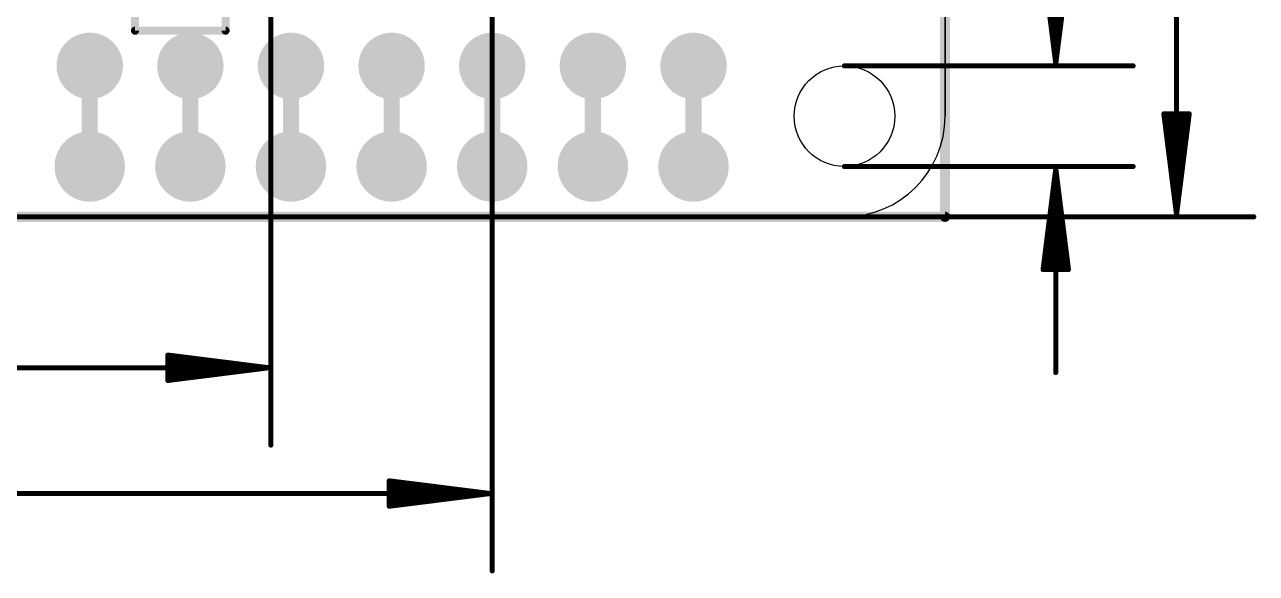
# Model space of a CAD drawing. Extents: x -8.6 to 58.7, y -9 to 29.5.
# Drawn here: x 27.57 to 58.66, y -9 to 4.85 of the extents above; entities that cross this region are included whole.
import ezdxf

# ---------------------------------------------------------------- set-up
doc = ezdxf.new("R2010")
doc.units = 0
for name, color, linetype in [('1', 12, 'CONTINUOUS'), ('16', 5, 'CONTINUOUS'), ('17', 110, 'CONTINUOUS'), ('20', 4, 'CONTINUOUS'), ('21', 40, 'CONTINUOUS'), ('24', 53, 'CONTINUOUS'), ('47', 253, 'CONTINUOUS')]:
    doc.layers.add(name, color=color, linetype=linetype)

# ---------------------------------------------------------------- blocks, each defined once
blk = doc.blocks.new('ROUNDP')
at = {"const_width": 0.5}
blk.add_lwpolyline([(0, -0.25, 1), (0, 0.25, 1), (0, -0.25)], format="xyb", dxfattribs=at)

msp = doc.modelspace()

# ---------------------------------------------------------------- linework, layer by layer
at = {"layer": '1', "const_width": 0.254}
for points in [[(50.8, 0), (50.8, 22.86)], [(0, 0), (50.8, 0)]]:
    msp.add_lwpolyline(points, dxfattribs=at)
at = {"layer": '1', "const_width": 0.127}
for points in [[(50.7365, 0, 1), (50.8635, 0)], [(50.8, -0.0635, 1), (50.8, 0.0635)]]:
    msp.add_lwpolyline(points, format="xyb", dxfattribs=at)
at = {"layer": '16'}
for points, const_width in [([(50.8, 0), (50.8, 22.86)], 0.254), ([(29.21, 3.81), (29.21, 1.27)], 0.4064), ([(31.75, 3.81), (31.75, 1.27)], 0.4064), ([(34.29, 1.27), (34.29, 3.81)], 0.4064), ([(36.83, 3.81), (36.83, 1.27)], 0.4064), ([(39.37, 1.27), (39.37, 3.81)], 0.4064), ([(41.91, 3.81), (41.91, 1.27)], 0.4064), ([(44.45, 1.27), (44.45, 3.81)], 0.4064), ([(0, 0), (50.8, 0)], 0.254)]:
    msp.add_lwpolyline(points, dxfattribs=dict(at, const_width=const_width))
for points, const_width in [([(29.3116, 3.81, 1), (29.1084, 3.81)], 0.2032), ([(31.8516, 3.81, 1), (31.6484, 3.81)], 0.2032), ([(34.3916, 3.81, 1), (34.1884, 3.81)], 0.2032), ([(36.9316, 3.81, 1), (36.7284, 3.81)], 0.2032), ([(39.4716, 3.81, 1), (39.2684, 3.81)], 0.2032), ([(42.0116, 3.81, 1), (41.8084, 3.81)], 0.2032), ([(44.5516, 3.81, 1), (44.3484, 3.81)], 0.2032), ([(29.1084, 1.27, 1), (29.3116, 1.27)], 0.2032), ([(31.6484, 1.27, 1), (31.8516, 1.27)], 0.2032), ([(34.1884, 1.27, 1), (34.3916, 1.27)], 0.2032), ([(36.7284, 1.27, 1), (36.9316, 1.27)], 0.2032), ([(39.2684, 1.27, 1), (39.4716, 1.27)], 0.2032), ([(41.8084, 1.27, 1), (42.0116, 1.27)], 0.2032), ([(44.3484, 1.27, 1), (44.5516, 1.27)], 0.2032), ([(50.7365, 0, 1), (50.8635, 0)], 0.127), ([(50.8, -0.0635, 1), (50.8, 0.0635)], 0.127)]:
    msp.add_lwpolyline(points, format="xyb", dxfattribs=dict(at, const_width=const_width))
at = {"layer": '20'}
for p, q in [((50.8, 20.32), (50.8, 2.54)), ((50.8, 2.54), (50.8, 20.32)), ((48.26, 0), (2.54, 0)), ((2.54, 0), (48.26, 0))]:
    msp.add_line(p, q, dxfattribs=at)
msp.add_circle((48.26, 2.54), 1.27, dxfattribs=at)
msp.add_arc((48.26, 2.54), 2.54, 270, 0, dxfattribs=at)
msp.add_arc((48.26, 2.54), 2.54, 270, 0, dxfattribs=at)
at = {"layer": '21', "const_width": 0.2032}
for points in [[(30.353, 4.699), (30.353, 9.271)], [(32.639, 9.271), (32.639, 4.699)], [(32.639, 4.699), (30.353, 4.699)]]:
    msp.add_lwpolyline(points, dxfattribs=at)
at = {"layer": '21', "const_width": 0.1016}
for points in [[(30.353, 4.7498, 1), (30.353, 4.6482)], [(30.3022, 4.699, 1), (30.4038, 4.699)], [(32.5882, 4.699, 1), (32.6898, 4.699)], [(32.639, 4.6482, 1), (32.639, 4.7498)]]:
    msp.add_lwpolyline(points, format="xyb", dxfattribs=at)
at = {"layer": '24'}
msp.add_point((50.8, 0), dxfattribs=at)
at = {"layer": '47', "const_width": 0.13}
for points in [[(56.642, 0.065), (56.642, 22.795)], [(33.782, 11.43), (33.782, -5.76)], [(39.37, 11.43), (39.37, -8.935)], [(53.594, 3.875), (53.594, 11.3728)], [(53.594, 3.875), (53.2748, 6.41)], [(53.594, 3.875), (53.334, 6.41)], [(53.594, 3.875), (53.464, 6.41)], [(53.9132, 6.41), (53.594, 3.875)], [(53.724, 6.41), (53.594, 3.875)], [(53.854, 6.41), (53.594, 3.875)], [(48.26, 3.81), (55.544, 3.81)], [(56.642, 0.065), (56.3228, 2.6)], [(56.3228, 2.6), (56.9612, 2.6)], [(56.642, 0.065), (56.382, 2.6)], [(56.642, 0.065), (56.512, 2.6)], [(56.9612, 2.6), (56.642, 0.065)], [(56.772, 2.6), (56.642, 0.065)], [(56.902, 2.6), (56.642, 0.065)], [(48.26, 1.27), (55.544, 1.27)], [(53.594, 1.205), (53.2748, -1.33)], [(53.594, 1.205), (53.334, -1.33)], [(53.594, 1.205), (53.464, -1.33)], [(53.594, 1.205), (53.594, -3.93)], [(53.9132, -1.33), (53.594, 1.205)], [(53.724, -1.33), (53.594, 1.205)], [(53.854, -1.33), (53.594, 1.205)], [(20.955, 0), (58.592, 0)], [(53.2748, -1.33), (53.9132, -1.33)], [(33.717, -3.81), (31.182, -3.4908)], [(31.182, -3.4908), (31.182, -4.1292)], [(33.717, -3.81), (31.182, -3.55)], [(33.717, -3.81), (31.182, -3.68)], [(0.065, -3.81), (33.717, -3.81)], [(31.182, -4.1292), (33.717, -3.81)], [(31.182, -3.94), (33.717, -3.81)], [(31.182, -4.07), (33.717, -3.81)], [(39.305, -6.985), (36.77, -6.6658)], [(36.77, -6.6658), (36.77, -7.3042)], [(39.305, -6.985), (36.77, -6.725)], [(39.305, -6.985), (36.77, -6.855)], [(0.065, -6.985), (39.305, -6.985)], [(36.77, -7.3042), (39.305, -6.985)], [(36.77, -7.115), (39.305, -6.985)], [(36.77, -7.245), (39.305, -6.985)]]:
    msp.add_lwpolyline(points, dxfattribs=at)
at = {"layer": '47', "const_width": 0.065}
for points in [[(48.26, 3.8425, 1), (48.26, 3.7775)], [(53.5618, 3.8791, 1), (53.6262, 3.8709)], [(53.5617, 3.8783, 1), (53.6263, 3.8717)], [(53.5615, 3.8733, 1), (53.6265, 3.8767)], [(53.5615, 3.8767, 1), (53.6265, 3.8733)], [(53.5615, 3.875, 1), (53.6265, 3.875)], [(53.5617, 3.8717, 1), (53.6263, 3.8783)], [(53.5618, 3.8709, 1), (53.6262, 3.8791)], [(55.544, 3.7775, 1), (55.544, 3.8425)], [(56.355, 2.6041, 1), (56.2905, 2.5959)], [(56.3228, 2.6325, 1), (56.3228, 2.5675)], [(56.4143, 2.6033, 1), (56.3497, 2.5967)], [(56.5445, 2.6017, 1), (56.4795, 2.5983)], [(56.8045, 2.5983, 1), (56.7395, 2.6017)], [(56.9343, 2.5967, 1), (56.8697, 2.6033)], [(56.9935, 2.5959, 1), (56.929, 2.6041)], [(56.9612, 2.5675, 1), (56.9612, 2.6325)], [(48.26, 1.3025, 1), (48.26, 1.2375)], [(53.6265, 1.205, 1), (53.5615, 1.205)], [(53.6262, 1.2091, 1), (53.5618, 1.2009)], [(53.6265, 1.2033, 1), (53.5615, 1.2067)], [(53.6265, 1.2067, 1), (53.5615, 1.2033)], [(53.6263, 1.2083, 1), (53.5617, 1.2017)], [(53.6263, 1.2017, 1), (53.5617, 1.2083)], [(53.6262, 1.2009, 1), (53.5618, 1.2091)], [(55.544, 1.2375, 1), (55.544, 1.3025)], [(56.6098, 0.0691, 1), (56.6742, 0.0609)], [(56.6097, 0.0683, 1), (56.6743, 0.0617)], [(56.6095, 0.0633, 1), (56.6745, 0.0667)], [(56.6095, 0.0667, 1), (56.6745, 0.0633)], [(56.6095, 0.065, 1), (56.6745, 0.065)], [(56.6097, 0.0617, 1), (56.6743, 0.0683)], [(56.6098, 0.0609, 1), (56.6742, 0.0691)], [(58.592, -0.0325, 1), (58.592, 0.0325)], [(53.2425, -1.3259, 1), (53.307, -1.3341)], [(53.2748, -1.2975, 1), (53.2748, -1.3625)], [(53.3017, -1.3267, 1), (53.3663, -1.3333)], [(53.4315, -1.3283, 1), (53.4965, -1.3317)], [(53.6915, -1.3317, 1), (53.7565, -1.3283)], [(53.8217, -1.3333, 1), (53.8863, -1.3267)], [(53.881, -1.3341, 1), (53.9455, -1.3259)], [(53.9132, -1.3625, 1), (53.9132, -1.2975)], [(31.1861, -3.4585, 1), (31.1779, -3.523)], [(31.2145, -3.4908, 1), (31.1495, -3.4908)], [(31.1853, -3.5177, 1), (31.1787, -3.5823)], [(31.1837, -3.6475, 1), (31.1803, -3.7125)], [(31.1803, -3.9075, 1), (31.1837, -3.9725)], [(31.1787, -4.0377, 1), (31.1853, -4.1023)], [(33.7211, -3.8422, 1), (33.7129, -3.7778)], [(33.7129, -3.8422, 1), (33.7211, -3.7778)], [(33.7203, -3.8423, 1), (33.7137, -3.7777)], [(33.7137, -3.8423, 1), (33.7203, -3.7777)], [(33.7153, -3.8425, 1), (33.7187, -3.7775)], [(33.7187, -3.8425, 1), (33.7153, -3.7775)], [(33.717, -3.8425, 1), (33.717, -3.7775)], [(53.5615, -3.93, 1), (53.6265, -3.93)], [(31.1779, -4.097, 1), (31.1861, -4.1615)], [(31.1495, -4.1292, 1), (31.2145, -4.1292)], [(33.7495, -5.76, 1), (33.8145, -5.76)], [(36.7741, -6.6335, 1), (36.7659, -6.698)], [(36.8025, -6.6658, 1), (36.7375, -6.6658)], [(36.7733, -6.6927, 1), (36.7667, -6.7573)], [(36.7717, -6.8225, 1), (36.7683, -6.8875)], [(36.7683, -7.0825, 1), (36.7717, -7.1475)], [(39.3091, -7.0172, 1), (39.3009, -6.9528)], [(39.3009, -7.0172, 1), (39.3091, -6.9528)], [(39.3083, -7.0173, 1), (39.3017, -6.9527)], [(39.3017, -7.0173, 1), (39.3083, -6.9527)], [(39.3033, -7.0175, 1), (39.3067, -6.9525)], [(39.3067, -7.0175, 1), (39.3033, -6.9525)], [(39.305, -7.0175, 1), (39.305, -6.9525)], [(36.7667, -7.2127, 1), (36.7733, -7.2773)], [(36.7659, -7.272, 1), (36.7741, -7.3365)], [(36.7375, -7.3042, 1), (36.8025, -7.3042)], [(39.3375, -8.935, 1), (39.4025, -8.935)]]:
    msp.add_lwpolyline(points, format="xyb", dxfattribs=at)

# ---------------------------------------------------------------- block references
at = {"layer": '17', "xscale": 1.6764, "yscale": 1.6764, "rotation": 270}
for p in [(29.21, 3.81), (29.21, 3.81), (31.75, 3.81), (31.75, 3.81), (34.29, 3.81), (34.29, 3.81), (36.83, 3.81), (36.83, 3.81), (39.37, 3.81), (39.37, 3.81), (41.91, 3.81), (41.91, 3.81), (44.45, 3.81), (44.45, 3.81)]:
    msp.add_blockref('ROUNDP', p, dxfattribs=at)
at = {"layer": '17', "xscale": 1.778, "yscale": 1.778}
for p in [(29.21, 1.27), (29.21, 1.27), (31.75, 1.27), (31.75, 1.27), (34.29, 1.27), (34.29, 1.27), (36.83, 1.27), (36.83, 1.27), (39.37, 1.27), (39.37, 1.27), (41.91, 1.27), (41.91, 1.27), (44.45, 1.27), (44.45, 1.27)]:
    msp.add_blockref('ROUNDP', p, dxfattribs=at)

doc.saveas('drawing.dxf')
